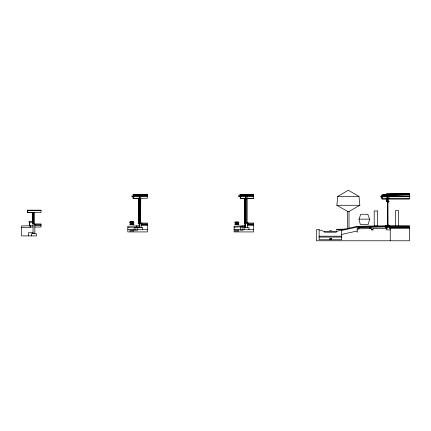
<?xml version="1.0" encoding="UTF-8"?>
<svg xmlns="http://www.w3.org/2000/svg" width="431" height="431" viewBox="0 0 431 431"><rect width="100%" height="100%" fill="white"/><g stroke="black" fill="none" stroke-linecap="round" stroke-linejoin="round"><path stroke-width="0.65" d="M139.267 223.064L139.326 226.83L127.824 227.406M245.05 223.775L245.05 227.045L245.05 225.72L234.098 226.27L234.098 231.921L253.579 231.921L253.579 223.064L245.503 223.032M135.479 229.254C136.735 227.627 136.239 231.102 135.533 229.13M241.753 229.254C242.842 227.606 242.734 230.962 241.796 229.19M242.691 229.254L242.534 229.648M336.843 205.28L337.726 196.423L348.345 190.222L358.969 196.423L359.858 205.28L349.008 211.476L347.693 211.476L336.843 205.28L359.858 205.28M372.519 229.017C370.52 229.184 373.478 230.628 372.497 229.05M369.599 219.137L368.268 224.454L360.311 224.454L358.975 219.137L360.747 214.266L367.815 214.266L369.599 219.137L358.969 219.137M32.46 223.813L33.047 223.667L33.047 212.44M131.056 223.597L131.719 222.935M138.243 223.883L139.337 223.721M244.479 223.888L245.6 223.732M381.931 196.035L381.931 195.081L409.45 194.553L383.455 195.151L383.455 196.584M386.44 201.509L387.528 201.406L387.528 196.751M387.307 226.092L388.902 226.092L388.902 225.677L387.081 225.79L387.135 228.554L386.246 228.554L386.246 229.885L390.244 229.885M388.902 225.72L409.45 225.72L409.45 240.778L316.462 240.778L316.462 229.648L319.118 229.777L324.43 231.549L336.385 231.549L341.702 229.777L357.197 226.34L387.033 225.79L387.033 226.787L385.88 226.787L385.88 225.79M341.702 230.445L357.197 227.018M341.702 234.426L357.197 230.989M387.119 226.426L389.355 226.307M139.326 225.72L127.824 226.297L127.824 231.921L147.305 231.921L147.305 223.064L139.229 223.032M234.098 227.153L242.346 226.744M242.394 226.965L245.05 226.83M133.066 194.543L147.305 194.268L147.305 198.265L133.319 198.265M134.558 194.688L147.305 194.435M242.098 194.51L253.579 194.279L253.579 198.379L246.974 198.379M240.045 194.543L253.579 194.316M253.579 194.451L240.299 194.672M409.45 193.67L386.435 194.128L386.424 195.027L382.987 195.087L382.987 194.559L386.424 194.5M386.435 194.839L409.45 194.376M409.45 194.737L381.995 195.151L381.995 199.1L382.216 195.151M33.02 225.72L21.55 225.952L21.55 235.908L36.382 235.908L36.382 233.694L31.511 233.694L31.511 235.908M358.527 227.045L385.788 226.501M358.527 227.487L385.772 226.943M358.527 228.818L371.387 228.559L371.371 229.96L373.138 229.96L373.122 228.527L385.788 228.29L385.788 225.79M336.735 229.297L345.086 229.211L336.735 229.33L336.746 230.251M240.299 195.011L241.538 195.011M134.558 195.356L147.305 195.356M240.299 195.345L253.579 195.356M382.216 195.577L383.455 195.577M240.299 195.679L241.538 195.679M382.216 195.911L409.45 195.922M133.319 196.019L147.305 196.03M240.299 196.046L253.579 196.03M133.319 196.186L147.305 196.186M240.078 196.143L253.579 196.186M382.216 196.25L383.455 196.25M337.715 196.423L358.969 196.423M131.994 196.584L133.093 196.584L131.988 196.59L131.897 195.744M240.002 196.584L238.898 196.584L238.806 195.76L238.898 196.584L240.002 196.59L240.002 195.631M382.216 196.584L409.45 196.584M382.216 196.611L409.45 196.611M382.216 196.751L409.45 196.751M240.299 198.265L253.579 198.265M133.319 198.438L138.777 198.438M240.299 198.438L245.05 198.438M139.337 198.605L140.576 198.605L140.576 198.265L140.576 223.064M245.611 198.605L246.85 198.605M138.351 198.799L138.179 198.438M244.587 198.799L244.415 198.438M382.216 198.836L409.45 198.836M138.41 198.971L138.604 223.689L138.61 198.438M139.337 198.939L140.576 198.939M245.611 198.939L246.85 198.939M382.216 199.003L387.517 199.003M386.456 199.348L386.284 199.003M387.534 201.191L388.681 201.191M387.307 201.546L388.902 201.546M387.555 202.43L387.593 225.192M387.733 202.43L387.771 225.192M387.911 202.43L387.948 225.192M27.298 210.161L41.031 210.161L41.031 212.44L27.465 212.44M27.298 210.355L41.031 210.355M27.465 212.607L32.594 212.607M33.171 212.774L34.41 212.774M139.337 222.692L140.576 222.692M236.134 222.665L235.606 222.665L236.134 222.935M237.643 222.665L238.171 222.665L237.643 222.935M245.611 222.692L246.85 222.692M130.259 222.935L129.86 222.935L129.86 222.137L133.755 222.137L133.755 222.935L133.357 222.935M131.056 222.935L132.559 222.935M140.576 222.978L140.754 196.186M246.861 222.978L248.224 223.053M130.324 223.134L130.997 223.134M235.401 223.134L236.075 223.134L236.075 224.373M238.375 223.134L237.702 223.134L237.702 224.373M235.337 223.199L234.938 223.199L234.938 222.401L238.839 222.401L238.839 223.199L238.44 223.199M237.643 223.199L236.134 223.199L237.643 223.587M33.047 223.49L32.594 223.49L32.594 212.44M33.063 223.56L34.41 223.56M139.218 223.667L138.41 223.684L138.405 198.438M244.641 198.438L244.646 223.689L245.492 223.667M141.109 223.953L147.305 223.953M247.383 223.953L253.579 223.953M130.259 224.152L131.056 224.168M235.337 224.152L236.134 224.168L236.172 222.003M238.44 224.152L237.643 224.168L237.643 222.401M141.109 224.287L147.305 224.287M247.383 224.287L253.579 224.287M129.564 224.373L131.751 224.373M131.864 224.373L134.057 224.373M234.96 224.411L236.517 224.411M237.26 224.411L238.817 224.411M234.857 224.497L236.614 224.497M237.163 224.497L238.914 224.497M141.109 224.626L147.305 224.626M247.383 224.626L253.579 224.626M34.836 224.837L41.031 224.837M34.836 225.278L41.031 225.278M141.109 225.51L147.305 225.51M247.383 225.51L253.579 225.51M136.632 225.855L136.632 227.358M242.346 225.855L242.394 227.008M387.033 225.898L387.307 225.898M385.88 225.973L387.033 225.968M387.135 226.437L389.355 226.437M389.355 226.609L409.45 226.609M385.788 226.873L387.135 226.884M30.407 227.051L33.02 227.051M34.836 227.051L41.031 227.051L41.031 223.953L33.063 223.953L33.02 233.694M245.158 227.045L240.423 227.045L240.423 230.197L242.96 230.197L242.955 229.707L253.579 229.707M389.36 227.051L409.45 227.051M385.788 227.185L387.119 227.185M389.355 227.326L386.462 227.326L386.462 228.554M139.326 227.406L134.149 227.401L134.149 230.197L137.785 230.197L137.785 227.482L139.838 227.482L139.827 227.832L142.656 227.493L142.656 229.707M21.55 227.493L30.407 227.493L30.407 225.774M389.355 227.498L409.45 227.498M409.45 228.376L390.244 228.376L390.244 240.778M390.244 228.554L389.355 228.554L389.36 225.72M357.197 228.996L358.527 228.996L358.527 226.34M127.824 229.707L134.149 229.707M137.785 229.707L147.305 229.707M234.098 229.707L240.423 229.707M129.774 230.149L131.547 230.149M132.075 230.149L133.847 230.149M234.852 230.143L236.624 230.143M237.152 230.149L238.925 230.143M329.71 230.666L331.552 230.666M129.774 231.038L131.547 231.038M132.075 231.038L133.847 231.038M234.852 231.038L236.624 231.038M237.152 231.038L238.925 231.038M357.18 232.336L357.197 226.34M33.02 232.718L28.457 232.718L28.457 235.908M319.118 236.199L341.702 236.199M319.118 237.082L341.702 237.082M242.093 194.548L240.062 194.489L240.051 195.469M135.118 194.548L133.082 194.489L133.098 198.535L133.319 194.586M236.134 223.603L237.643 223.996M370.908 228.57L370.908 226.092M131.897 222.935L132.559 223.597M380.735 196.326L380.815 197.172L381.925 197.172L381.92 196.197M398.648 225.72L398.648 210.667L395.459 210.667L395.459 225.72M388.951 196.751L388.951 198.95L409.45 198.95L409.45 193.33L386.435 193.788L386.435 195.017M388.681 198.836L388.681 201.433L386.515 201.352L386.456 199.003M388.062 201.897L388.062 202.694L387.442 202.694L387.442 201.897M388.062 225.634L388.062 224.659L387.442 224.659L387.442 225.634M387.868 196.751L387.868 198.836M387.307 225.677L387.307 226.415M386.855 196.751L386.855 201.385M386.682 199.003L386.682 201.369M369.599 226.119L369.599 228.597M358.969 226.329L358.969 228.807M349.008 211.476L349.008 228.295M347.682 211.476L347.682 228.969M341.702 229.777L341.702 239.744L319.118 239.744L319.118 229.777M336.385 231.549L336.385 232.212L324.43 232.212L324.43 231.549M248.929 229.707L248.929 227.493L246.101 227.832L246.112 227.482L244.059 227.482L244.059 229.712M248.051 223.064L248.046 223.953M247.383 223.064L247.383 227.493M247.028 196.186L247.028 198.265M246.974 198.265L246.974 223.053M246.861 198.265L246.85 223.059M245.95 196.186L245.95 198.265M245.611 196.186L245.611 227.482M245.503 196.186L245.503 223.732M245.158 223.764L245.158 227.482M245.045 198.265L245.05 223.667M244.883 198.438L244.867 223.689M244.813 198.982L244.808 223.678M241.538 194.586L241.538 196.019M240.299 194.586L240.299 198.535L240.078 194.586M238.612 222.401L238.612 222.003L235.019 222.003L235.019 222.401M238.44 222.401L238.375 224.373M237.465 222.003L237.395 222.401M236.242 222.003L236.242 222.401M235.337 222.401L235.401 224.373M141.772 223.064L141.772 223.953M141.109 223.064L141.109 227.493M139.671 196.186L139.671 198.265M139.337 196.186L139.326 227.482M139.229 196.186L139.229 223.732M138.777 198.265L138.777 223.667M134.558 194.586L134.558 196.019M133.535 222.137L133.535 221.739L129.941 221.739L129.941 222.137M133.357 222.137L133.357 224.168L132.559 224.168L132.559 222.137M133.298 224.373L133.298 223.134L132.624 223.134L132.624 224.373M132.387 221.739L132.387 222.137M132.312 221.739L132.312 222.137M131.164 221.739L131.164 222.137M131.094 221.739L131.094 222.137M131.056 222.137L130.997 224.373M130.259 222.137L130.324 224.373M34.836 223.953L34.836 233.694M34.41 212.44L34.41 223.899M33.171 212.44L33.171 223.899M32.875 212.44L32.875 223.49M32.772 212.44L32.772 223.49M29.744 222.137L29.744 226.119M29.346 222.137L29.346 226.119M388.902 201.439L387.307 201.439L387.307 201.897L388.902 201.897L388.902 201.439M27.465 210.118L27.298 212.688L27.465 210.118M377.389 210.969L374.205 210.969L374.205 226.027L377.389 226.027L377.389 210.969M32.309 221.739L28.899 221.739L28.899 222.137L32.309 222.137L32.309 221.739M330.275 239.604A0.711 0.711 0 0 0 331.337 238.989A0.711 0.711 0 0 0 330.275 238.375A0.711 0.711 0 0 0 330.275 239.604M330.297 239.566A0.663 0.663 0 0 0 331.294 238.989A0.663 0.663 0 0 0 330.297 238.413A0.663 0.663 0 0 0 330.297 239.566"/></g></svg>
